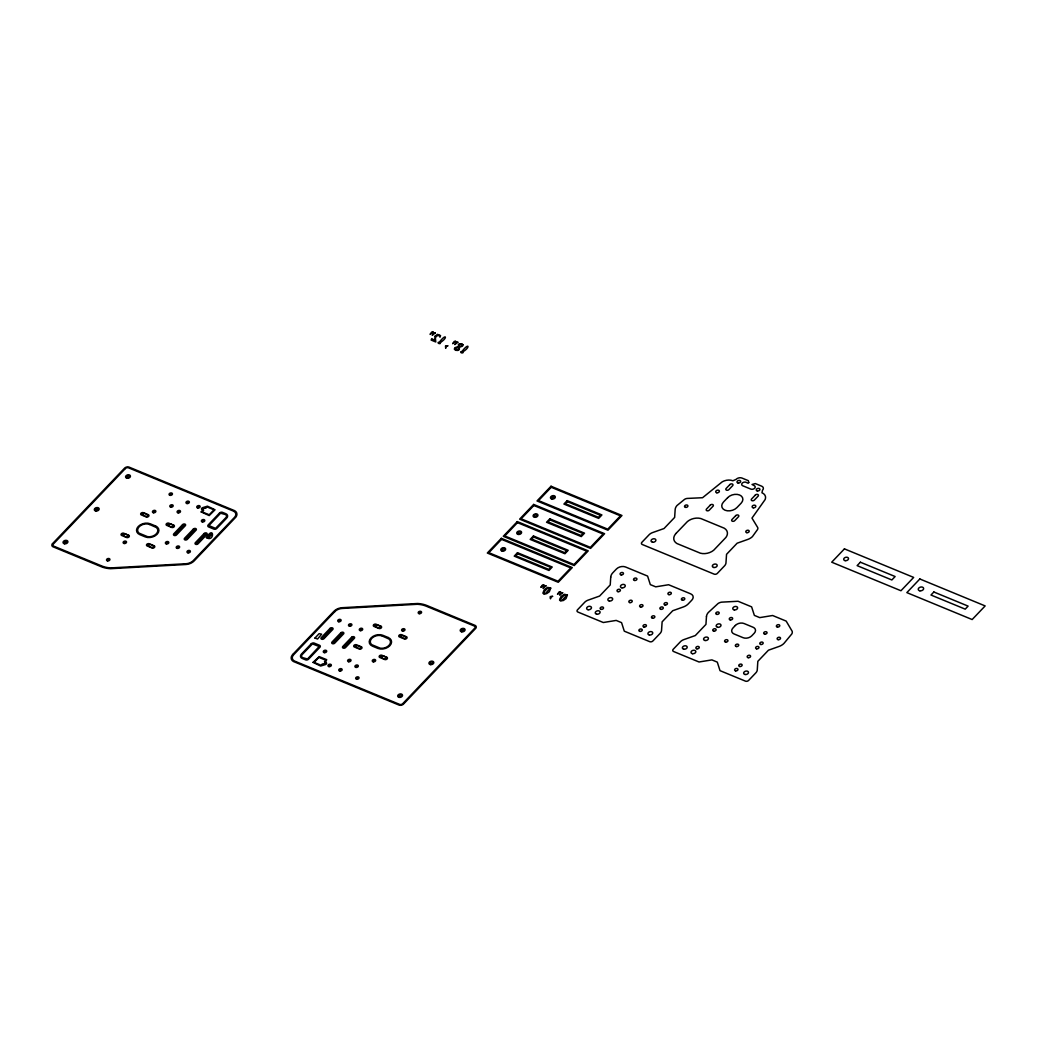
<?xml version="1.0" encoding="UTF-8"?>
<svg xmlns="http://www.w3.org/2000/svg" width="1037" height="1037" viewBox="0 0 1037 1037"><rect width="100%" height="100%" fill="white"/><g stroke="black" fill="none" stroke-linecap="round" stroke-linejoin="round"><path stroke-width="1.5" d="M107.615 559.734L108.82 559.682L107.654 559.617M122.133 534.392C130.714 541.703 129.106 531.877 122.133 534.392M124.22 542.325L125.425 542.17L124.22 542.325M141.745 513.833C150.326 521.144 148.719 511.319 141.745 513.833M147.578 544.892C156.094 552.138 154.643 542.442 147.578 544.892M153.541 511.591L154.746 511.539L153.58 511.474M166.503 542.766L167.722 542.61L166.503 542.766M167.19 524.333C175.771 531.644 174.164 521.805 167.19 524.333M170.146 494.182L171.351 494.027L170.146 494.182M170.872 506.004L172.09 505.849L170.872 506.004M174.579 534.366L175.72 534.496L184.392 524.878L174.579 534.366M177.301 547.225L178.52 547.069L177.301 547.225M178.183 511.682L179.401 511.526L178.183 511.682M185.351 538.799L186.491 538.942L195.163 529.324L185.403 538.696M187.062 502.375L188.28 502.219L187.062 502.375M188.073 551.658L189.291 551.503L188.073 551.658M196.123 543.245L197.263 543.388L205.935 533.757L196.123 543.245M197.834 506.808L199.052 506.652L197.834 506.808M202.487 520.781L203.706 520.626L202.487 520.781M322.053 638.131L323.194 638.273L331.853 628.642L322.092 638.014M324.4 651.456L325.618 651.301L324.4 651.456M329.053 665.43L330.272 665.274L329.053 665.43M332.825 642.577L333.966 642.707L342.625 633.088L332.825 642.577M338.814 620.58L340.032 620.424L338.814 620.58M339.825 669.876L341.043 669.721L339.825 669.876M343.597 647.023L344.738 647.153L353.397 637.535L343.597 647.023M348.704 660.569L349.923 660.4L348.704 660.569M349.586 625.026L350.804 624.974L349.625 624.909M354.797 645.921C362.678 652.571 362.626 644.34 354.835 645.792M356.015 666.234L357.221 666.078L356.015 666.234M356.754 678.068L357.959 677.9L356.754 678.068M360.383 629.472L361.602 629.316L360.383 629.472M373.359 660.66L374.564 660.608L373.398 660.543M374.409 625.363C382.394 632.052 382.07 623.755 374.448 625.246M380.242 656.408C388.966 663.784 386.957 653.828 380.242 656.408M399.854 635.85C407.735 642.512 407.684 634.281 399.893 635.733M402.68 629.913L403.886 629.757L402.68 629.913M419.285 612.517L420.491 612.465L419.324 612.4M748.779 482.594L747.897 483.19L746.07 482.296A2.761 1.893 -14.3 0 0 742.259 483.138A2.761 1.893 -14.3 0 0 742.751 485.77L750.827 489.101A2.761 1.893 -14.3 0 0 754.651 488.246A2.761 1.893 -14.3 0 0 754.145 485.627L752.045 484.486L755.351 483.579L761.728 486.21A4.252 2.904 -14.3 0 1 762.493 490.255L761.962 492.769A9.476 6.468 -14.3 0 1 765.15 499.536L751.981 518.098L757.684 527.496A4.07 2.774 -14.3 0 1 757.36 529.764L752.46 536.57A10.422 7.129 -14.3 0 1 747.69 539.46L737.151 543.194L726.548 554.315L725.991 562.534A7.466 5.107 -14.3 0 1 724.694 565.671L717.332 573.409A2.32 1.594 -14.3 0 1 714.13 574.122L642.318 544.516A2.32 1.594 -14.3 0 1 641.903 542.299L649.279 534.573A7.466 5.107 -14.3 0 1 653.012 532.435L664.03 528.533L674.646 517.411L675.165 509.556A10.422 7.129 -14.3 0 1 676.98 505.537L684.239 499.614A4.07 2.774 -14.3 0 1 687.207 498.434L702.555 497.721L722.232 481.829A9.476 6.468 -14.3 0 1 732.887 480.779L736.101 479.366A4.252 2.904 -14.3 0 1 741.973 478.057L748.351 480.688L748.779 482.594M202.604 508.713L203.602 510.489L202.241 511.928L209.215 514.793L213.972 509.815L207.024 506.924L205.845 508.143L202.604 508.713M325.501 663.369L322.261 664.056L321.094 665.261L314.133 662.397L318.89 657.406L325.851 660.271L324.503 661.71L325.501 663.369M550.738 588.096L549.325 591.738L546.629 593.644L543.738 593.955L542.895 593.112L544.347 589.547L547.627 587.422L550.738 588.096M567.408 594.966L565.995 598.608L563.298 600.527L560.408 600.825L559.565 599.995L561.017 596.418L564.297 594.305L567.408 594.966M435.022 336.312L435.216 340.758L431.768 338.619L431.146 340.071L435.773 341.977L435.41 338.166L436.24 336.079L439.105 335.34L440.012 337.206L440.531 335.573L437.42 334.329L435.022 336.312M610.741 577.078L610.223 584.946L599.606 596.055L588.588 599.969A7.466 5.107 -14.3 0 0 584.855 602.095L577.479 609.834A2.32 1.594 -14.3 0 0 577.894 612.037L603.301 622.511L616.185 620.424L621.565 622.641L624.287 631.17L649.706 641.657A2.32 1.594 -14.3 0 0 652.908 640.944L660.038 633.464A7.466 5.107 -14.3 0 0 661.567 630.068L662.125 621.837L672.728 610.728L683.266 606.982A10.422 7.129 -14.3 0 0 688.309 603.832L691.822 600.151A6.637 4.537 -14.3 0 0 690.642 593.825L668.593 584.738L655.721 586.838L650.329 584.622L647.594 576.079L625.557 566.993A6.637 4.537 -14.3 0 0 616.393 569.041L612.556 573.059A10.422 7.129 -14.3 0 0 610.741 577.078M706.469 616.548L705.938 624.417L695.334 635.538L684.316 639.44A7.466 5.107 -14.3 0 0 680.583 641.579L673.207 649.305A2.32 1.594 -14.3 0 0 673.622 651.521L699.029 661.995L711.9 659.895L717.293 662.125L720.015 670.654L745.434 681.128A2.32 1.594 -14.3 0 0 748.636 680.415L755.766 672.935A7.466 5.107 -14.3 0 0 757.295 669.539L757.84 661.321L768.456 650.199L778.994 646.466A10.422 7.129 -14.3 0 0 784.037 643.316L791.827 633.918A6.274 4.278 -14.3 0 0 792.151 631.235L786.176 621.098L772.617 615.511L759.745 617.611L754.366 615.395L751.618 606.852L738.072 601.266L721.609 602.147A6.274 4.278 -14.3 0 0 718.071 603.508L708.284 612.543A10.422 7.129 -14.3 0 0 706.469 616.548M201.178 511.954L209.202 515.57L215.048 509.776L207.452 506.173L202.993 507.534A1.724 1.18 -14.3 0 0 201.528 509.063L202.422 510.476L201.178 511.954M206.389 537.607C214.529 542.792 214.542 524.515 206.389 537.607M208.891 525.603L215.553 528.364L226.079 517.45A3.5 2.385 -14.3 0 0 225.535 514.585L220.596 513.211L208.891 525.603M314.963 638.066L317.555 639.025L321.639 634.19L319.124 633.646L314.963 638.066M313.057 662.423L320.64 666.026L325.112 664.665A1.724 1.18 -14.3 0 0 326.577 663.123L325.683 661.723L326.707 659.675L319.202 656.615L313.083 662.319M319.227 646.492L307.509 658.975L302.558 657.614A3.5 2.385 -14.3 0 1 302.026 654.749L312.435 643.899L319.227 646.492M543.777 592.192L543.997 593.644L545.643 593.358L550.09 588.238L547.679 588.122L543.777 592.192M560.46 599.062L560.667 600.527L562.313 600.229L566.759 595.108L564.348 594.992L560.46 599.062M462.256 344.647L461.387 345.865L458.963 346.397L458.847 345.23L460.363 343.869L462.256 344.647M462.969 344.802L462.541 346.112L459.391 347.265L459.274 349.65L457.835 350.441L455.554 350.286L454.362 349.132L454.815 347.732L458.51 346.462L458.419 344.206L461.828 343.714L462.969 344.802M447.751 345.839L445.806 346.371L445.716 348.289L445.469 346.034L447.751 345.839M552.565 596.366L550.621 596.897L550.53 598.816L550.284 596.56L552.565 596.366M455.269 348.458L455.71 350L457.097 350.065L458.419 349.262L458.95 347.33L455.269 348.458M433.116 332.047L430.083 334.394L431.768 331.996L433.116 332.047M455.71 341.354L452.676 343.714L454.362 341.303L455.71 341.354M543.855 585.011L540.821 587.37L542.507 584.959L543.855 585.011M560.524 591.881L557.491 594.24L559.176 591.829L560.524 591.881M435.242 332.916L432.222 335.288L433.881 332.864L435.242 332.916M457.823 342.236L454.815 344.595L456.474 342.184L457.823 342.236M545.98 585.879L542.96 588.251L544.619 585.84L545.98 585.879M562.65 592.749L559.63 595.121L561.289 592.71L562.65 592.749M207.517 537.503L208.411 537.97L212.066 534.172L211.12 533.757L207.517 537.503M440.479 342.353C441.231 345.282 435.32 342.534 439.532 341.964C446.597 332.721 447.725 338.14 440.479 342.353M463.072 351.673C463.824 354.602 457.913 351.854 462.113 351.284C469.191 342.041 470.318 347.447 463.072 351.673M52.537 543.647L52.304 543.919A3.422 2.346 -14.3 0 0 52.835 546.719L101.302 566.733A26.094 17.836 -14.3 0 0 110.492 568.691L185.882 564.504A9.385 6.416 -14.3 0 0 194.165 560.913L235.905 517.087A7.777 5.315 -14.3 0 0 234.712 510.71L128.847 467.026A3.422 2.346 -14.3 0 0 124.79 467.933L52.537 543.647M292.732 654.477L292.201 655.112A7.777 5.315 -14.3 0 0 293.393 661.489L399.258 705.173A3.422 2.346 -14.3 0 0 403.315 704.266L475.802 628.279A3.422 2.346 -14.3 0 0 475.27 625.48L426.803 605.465A26.094 17.836 -14.3 0 0 417.613 603.508L342.223 607.695A9.385 6.416 -14.3 0 0 333.94 611.286L292.732 654.477M675.968 533.472L675.243 534.327A11.251 7.687 -14.3 0 0 676.967 543.544L700.364 553.188A11.251 7.687 -14.3 0 0 713.728 550.206L725.952 537.399A11.251 7.687 -14.3 0 0 724.215 528.183L700.818 518.539A11.251 7.687 -14.3 0 0 687.466 521.52L675.968 533.472M125.347 468.568L53.405 543.984A2.32 1.594 -14.3 0 0 53.82 546.188L101.95 566.033A24.914 17.02 -14.3 0 0 110.7 567.913L185.973 563.739A8.309 5.678 -14.3 0 0 193.323 560.55L234.492 517.385A6.689 4.563 -14.3 0 0 233.299 511.034L128.562 467.843A2.32 1.594 -14.3 0 0 125.347 468.568M182.564 524.644L173.84 533.783A1.724 1.18 -14.3 0 0 174.151 535.429A1.724 1.18 -14.3 0 0 176.536 534.898L185.247 525.759A1.724 1.18 -14.3 0 0 184.949 524.113A1.724 1.18 -14.3 0 0 182.564 524.644M193.336 529.09L184.612 538.229A1.724 1.18 -14.3 0 0 184.923 539.875A1.724 1.18 -14.3 0 0 187.308 539.344L196.019 530.205A1.724 1.18 -14.3 0 0 195.721 528.559A1.724 1.18 -14.3 0 0 193.336 529.09M219.533 513.03L208.243 524.878A2.165 1.478 -14.3 0 0 208.618 526.939L213.855 529.09A2.165 1.478 -14.3 0 0 216.837 528.416L226.688 518.098A4.602 3.137 -14.3 0 0 225.859 513.73L222.527 512.356A2.165 1.478 -14.3 0 0 219.533 513.03M204.108 533.536L195.384 542.675A1.724 1.18 -14.3 0 0 195.695 544.308A1.724 1.18 -14.3 0 0 198.08 543.777L206.791 534.638A1.724 1.18 -14.3 0 0 206.493 533.005A1.724 1.18 -14.3 0 0 204.108 533.536M334.782 611.649L293.614 654.801A6.689 4.563 -14.3 0 0 294.806 661.165L399.543 704.356A2.32 1.594 -14.3 0 0 402.758 703.63L474.7 628.215A2.32 1.594 -14.3 0 0 474.285 626.011L426.155 606.165A24.914 17.02 -14.3 0 0 417.405 604.286L342.132 608.46A8.309 5.678 -14.3 0 0 334.782 611.649M311.269 643.77L301.417 654.101A4.602 3.137 -14.3 0 0 302.247 658.469L305.578 659.843A2.165 1.478 -14.3 0 0 308.559 659.169L319.863 647.321A2.165 1.478 -14.3 0 0 319.474 645.26L314.25 643.109A2.165 1.478 -14.3 0 0 311.269 643.77M330.025 628.422L321.301 637.561A1.724 1.18 -14.3 0 0 321.613 639.194A1.724 1.18 -14.3 0 0 323.998 638.662L332.721 629.524A1.724 1.18 -14.3 0 0 332.41 627.891A1.724 1.18 -14.3 0 0 330.025 628.422M340.797 632.855L332.073 641.994A1.724 1.18 -14.3 0 0 332.384 643.64A1.724 1.18 -14.3 0 0 334.77 643.109L343.493 633.97A1.724 1.18 -14.3 0 0 343.182 632.324A1.724 1.18 -14.3 0 0 340.797 632.855M351.569 637.301L342.845 646.44A1.724 1.18 -14.3 0 0 343.156 648.086A1.724 1.18 -14.3 0 0 345.541 647.555L354.265 638.416A1.724 1.18 -14.3 0 0 353.954 636.77A1.724 1.18 -14.3 0 0 351.569 637.301M501.338 538.32L487.312 553.032L558.256 582.288L572.294 567.576L501.338 538.32M517.294 521.598L503.269 536.298L574.213 565.554L588.251 550.854L517.294 521.598M533.653 504.436L519.628 519.148L590.572 548.404L604.61 533.705L533.653 504.436M551.023 486.236L536.997 500.949L607.941 530.205L621.98 515.493L551.023 486.236M501.545 539.357L488.829 552.695L558.062 581.238L570.778 567.913L501.545 539.357M517.489 522.635L504.786 535.96L574.018 564.517L586.735 551.191L517.489 522.635M533.861 505.486L521.144 518.811L590.377 547.367L603.093 534.042L533.861 505.486M551.23 487.273L538.514 500.612L607.747 529.155L620.463 515.83L551.23 487.273M517.489 552.708L514.222 556.13L548.975 570.467L552.241 567.032L517.489 552.708M533.446 535.973L530.179 539.409L564.932 553.732L568.198 550.31L533.446 535.973M549.804 518.824L546.538 522.259L581.29 536.583L584.557 533.161L549.804 518.824M567.174 500.625L563.908 504.047L598.66 518.383L601.927 514.948L567.174 500.625M517.696 553.745L515.739 555.793L548.78 569.417L550.725 567.369L517.696 553.745M533.64 537.023L531.696 539.071L564.724 552.695L566.682 550.647L533.64 537.023M549.999 519.874L548.054 521.922L581.083 535.546L583.04 533.498L549.999 519.874M567.369 501.662L565.424 503.71L598.453 517.333L600.41 515.285L567.369 501.662M710.28 505.11L706.547 509.024A1.75 1.206 -14.3 0 0 706.858 510.697A1.75 1.206 -14.3 0 0 709.282 510.152L713.028 506.237A1.75 1.206 -14.3 0 0 712.704 504.578A1.75 1.206 -14.3 0 0 710.28 505.11M729.892 484.551L726.159 488.466A1.75 1.206 -14.3 0 0 726.47 490.138A1.75 1.206 -14.3 0 0 728.894 489.594L732.628 485.679A1.75 1.206 -14.3 0 0 732.316 484.02A1.75 1.206 -14.3 0 0 729.892 484.551M727.65 497.656L723.502 501.999A8.646 5.911 -14.3 0 0 725.044 510.217A8.646 5.911 -14.3 0 0 736.957 507.56L741.118 503.204A8.646 5.911 -14.3 0 0 739.575 494.986A8.646 5.911 -14.3 0 0 727.65 497.656M735.739 515.609L731.992 519.524A1.75 1.206 -14.3 0 0 732.316 521.196A1.75 1.206 -14.3 0 0 734.727 520.652L738.474 516.737A1.75 1.206 -14.3 0 0 738.15 515.065A1.75 1.206 -14.3 0 0 735.739 515.609M755.338 495.051L751.605 498.966A1.75 1.206 -14.3 0 0 751.916 500.638A1.75 1.206 -14.3 0 0 754.34 500.093L758.086 496.179A1.75 1.206 -14.3 0 0 757.762 494.506A1.75 1.206 -14.3 0 0 755.338 495.051M735.389 625.441L732.939 628.007A6.261 4.278 -14.3 0 0 734.066 633.957L743.166 637.716A6.261 4.278 -14.3 0 0 751.799 635.785L754.249 633.218A6.261 4.278 -14.3 0 0 753.121 627.268L744.022 623.509A6.261 4.278 -14.3 0 0 735.389 625.441M844.429 548.871L831.713 562.197L900.946 590.74L913.662 577.415L844.429 548.871M860.386 562.21L857.119 565.632L891.859 579.968L895.125 576.533L860.386 562.21M919.845 578.983L906.844 592.62L972.149 619.543L985.15 605.919L919.845 578.983M933.87 591.997L930.98 595.031L965.214 609.147L968.104 606.114L933.87 591.997M149.6 524.502L147.876 524.022A7.531 5.146 -14.3 0 0 139.152 526.809A7.531 5.146 -14.3 0 0 139.127 533.187L147.552 536.66A7.531 5.146 -14.3 0 0 156.276 533.874A7.531 5.146 -14.3 0 0 156.302 527.496L149.6 524.502M382.277 636.018L380.553 635.538A7.531 5.146 -14.3 0 0 371.829 638.325A7.531 5.146 -14.3 0 0 371.803 644.703L380.229 648.177A7.531 5.146 -14.3 0 0 388.953 645.39A7.531 5.146 -14.3 0 0 388.966 639.012L382.277 636.018M148.278 514.702L143.43 512.706A1.75 1.206 -14.3 0 0 141.006 513.25A1.75 1.206 -14.3 0 0 141.33 514.922L146.178 516.919A1.75 1.206 -14.3 0 0 148.602 516.374A1.75 1.206 -14.3 0 0 148.278 514.702M173.723 525.202L168.875 523.205A1.75 1.206 -14.3 0 0 166.464 523.737A1.75 1.206 -14.3 0 0 166.776 525.409L171.624 527.405A1.75 1.206 -14.3 0 0 174.047 526.874A1.75 1.206 -14.3 0 0 173.723 525.202M155.602 526.005L150.209 523.789A8.646 5.911 -14.3 0 0 138.284 526.446A8.646 5.911 -14.3 0 0 139.826 534.664L145.219 536.894A8.646 5.911 -14.3 0 0 157.144 534.224A8.646 5.911 -14.3 0 0 155.602 526.005M380.942 626.231L376.094 624.235A1.75 1.206 -14.3 0 0 373.67 624.767A1.75 1.206 -14.3 0 0 373.981 626.439L378.829 628.435A1.75 1.206 -14.3 0 0 381.253 627.903A1.75 1.206 -14.3 0 0 380.942 626.231M406.387 636.718L401.539 634.722A1.75 1.206 -14.3 0 0 399.115 635.266A1.75 1.206 -14.3 0 0 399.426 636.938L404.274 638.935A1.75 1.206 -14.3 0 0 406.698 638.39A1.75 1.206 -14.3 0 0 406.387 636.718M388.266 637.535L382.886 635.305A8.646 5.911 -14.3 0 0 370.961 637.975A8.646 5.911 -14.3 0 0 372.503 646.181L377.896 648.41A8.646 5.911 -14.3 0 0 389.821 645.74A8.646 5.911 -14.3 0 0 388.266 637.535M128.666 535.261L123.818 533.264A1.75 1.206 -14.3 0 0 121.407 533.809A1.75 1.206 -14.3 0 0 121.718 535.481L126.566 537.477A1.75 1.206 -14.3 0 0 128.99 536.933A1.75 1.206 -14.3 0 0 128.666 535.261M154.124 545.76L149.276 543.764A1.75 1.206 -14.3 0 0 146.852 544.295A1.75 1.206 -14.3 0 0 147.163 545.968L152.011 547.964A1.75 1.206 -14.3 0 0 154.435 547.432A1.75 1.206 -14.3 0 0 154.124 545.76M361.33 646.79L356.482 644.794A1.75 1.206 -14.3 0 0 354.058 645.325A1.75 1.206 -14.3 0 0 354.369 646.997L359.217 648.993A1.75 1.206 -14.3 0 0 361.641 648.462A1.75 1.206 -14.3 0 0 361.33 646.79M386.775 657.277L381.927 655.28A1.75 1.206 -14.3 0 0 379.503 655.825A1.75 1.206 -14.3 0 0 379.827 657.497L384.662 659.493A1.75 1.206 -14.3 0 0 387.086 658.949A1.75 1.206 -14.3 0 0 386.775 657.277M734.248 609.899A2.463 1.685 -14.3 0 0 737.592 607.656A2.463 1.685 -14.3 0 0 733.716 607.021A2.463 1.685 -14.3 0 0 734.248 609.899M713.78 631.144A1.724 1.18 -14.3 0 0 716.113 629.576A1.724 1.18 -14.3 0 0 713.391 629.135A1.724 1.18 -14.3 0 0 713.78 631.144M739.783 666.506A1.724 1.18 -14.3 0 0 742.129 664.937A1.724 1.18 -14.3 0 0 739.407 664.497A1.724 1.18 -14.3 0 0 739.783 666.506M745.136 674.491A2.463 1.685 -14.3 0 0 748.468 672.248A2.463 1.685 -14.3 0 0 744.592 671.613A2.463 1.685 -14.3 0 0 745.136 674.491M683.85 649.214A2.463 1.685 -14.3 0 0 687.181 646.971A2.463 1.685 -14.3 0 0 683.305 646.349A2.463 1.685 -14.3 0 0 683.85 649.214M735.635 670.861A1.724 1.18 -14.3 0 0 737.981 669.293A1.724 1.18 -14.3 0 0 735.259 668.852A1.724 1.18 -14.3 0 0 735.635 670.861M692.47 653.686A2.463 1.685 -14.3 0 0 695.814 651.443A2.463 1.685 -14.3 0 0 691.938 650.821A2.463 1.685 -14.3 0 0 692.47 653.686M696.903 648.825A1.724 1.18 -14.3 0 0 699.249 647.257A1.724 1.18 -14.3 0 0 696.527 646.816A1.724 1.18 -14.3 0 0 696.903 648.825M778.165 639.66A1.724 1.18 -14.3 0 0 780.511 638.092A1.724 1.18 -14.3 0 0 777.789 637.651A1.724 1.18 -14.3 0 0 778.165 639.66M730.307 619.932A1.724 1.18 -14.3 0 0 732.653 618.363A1.724 1.18 -14.3 0 0 729.931 617.922A1.724 1.18 -14.3 0 0 730.307 619.932M748.221 657.678A1.724 1.18 -14.3 0 0 750.568 656.097A1.724 1.18 -14.3 0 0 747.846 655.656A1.724 1.18 -14.3 0 0 748.221 657.678M756.647 648.825A1.724 1.18 -14.3 0 0 758.993 647.257A1.724 1.18 -14.3 0 0 756.271 646.816A1.724 1.18 -14.3 0 0 756.647 648.825M716.839 614.384A1.724 1.18 -14.3 0 0 719.185 612.802A1.724 1.18 -14.3 0 0 716.463 612.361A1.724 1.18 -14.3 0 0 716.839 614.384M705.056 640.503A2.463 1.685 -14.3 0 0 708.401 638.261A2.463 1.685 -14.3 0 0 704.525 637.625A2.463 1.685 -14.3 0 0 705.056 640.503M736.374 646.531A1.724 1.18 -14.3 0 0 738.72 644.962A1.724 1.18 -14.3 0 0 735.998 644.521A1.724 1.18 -14.3 0 0 736.374 646.531M760.808 644.483A1.724 1.18 -14.3 0 0 763.154 642.901A1.724 1.18 -14.3 0 0 760.432 642.46A1.724 1.18 -14.3 0 0 760.808 644.483M717.643 627.307A2.463 1.685 -14.3 0 0 720.987 625.065A2.463 1.685 -14.3 0 0 717.111 624.43A2.463 1.685 -14.3 0 0 717.643 627.307M725.602 642.084A1.724 1.18 -14.3 0 0 727.948 640.516A1.724 1.18 -14.3 0 0 725.226 640.075A1.724 1.18 -14.3 0 0 725.602 642.084M777.413 627.074A1.724 1.18 -14.3 0 0 779.759 625.505A1.724 1.18 -14.3 0 0 777.037 625.065A1.724 1.18 -14.3 0 0 777.413 627.074M764.697 634.113A1.724 1.18 -14.3 0 0 767.043 632.544A1.724 1.18 -14.3 0 0 764.321 632.103A1.724 1.18 -14.3 0 0 764.697 634.113M652.532 542.208A2.463 1.685 -14.3 0 0 655.877 539.966A2.463 1.685 -14.3 0 0 652.001 539.331A2.463 1.685 -14.3 0 0 652.532 542.208M753.264 507.793A1.88 1.283 -14.3 0 0 755.804 506.082A1.88 1.283 -14.3 0 0 752.849 505.602A1.88 1.283 -14.3 0 0 753.264 507.793M685.561 507.378A1.724 1.18 -14.3 0 0 687.894 505.81A1.724 1.18 -14.3 0 0 685.185 505.369A1.724 1.18 -14.3 0 0 685.561 507.378M713.819 567.485A2.463 1.685 -14.3 0 0 717.163 565.243A2.463 1.685 -14.3 0 0 713.287 564.608A2.463 1.685 -14.3 0 0 713.819 567.485M746.834 532.655A1.724 1.18 -14.3 0 0 749.181 531.074A1.724 1.18 -14.3 0 0 746.459 530.633A1.724 1.18 -14.3 0 0 746.834 532.655M716.839 492.769A1.88 1.283 -14.3 0 0 719.38 491.071A1.88 1.283 -14.3 0 0 716.424 490.592A1.88 1.283 -14.3 0 0 716.839 492.769M757.36 490.955A1.88 1.283 -14.3 0 0 759.901 489.257A1.88 1.283 -14.3 0 0 756.945 488.777A1.88 1.283 -14.3 0 0 757.36 490.955M738.124 483.022A1.88 1.283 -14.3 0 0 740.664 481.324A1.88 1.283 -14.3 0 0 737.709 480.844A1.88 1.283 -14.3 0 0 738.124 483.022M170.094 495.349A1.724 1.18 -14.3 0 0 172.44 493.781A1.724 1.18 -14.3 0 0 169.718 493.34A1.724 1.18 -14.3 0 0 170.094 495.349M95.806 511.008A2.463 1.685 -14.3 0 0 99.15 508.765A2.463 1.685 -14.3 0 0 95.261 508.143A2.463 1.685 -14.3 0 0 95.806 511.008M153.489 512.758A1.724 1.18 -14.3 0 0 155.835 511.189A1.724 1.18 -14.3 0 0 153.113 510.748A1.724 1.18 -14.3 0 0 153.489 512.758M124.168 543.492A1.724 1.18 -14.3 0 0 126.514 541.923A1.724 1.18 -14.3 0 0 123.792 541.483A1.724 1.18 -14.3 0 0 124.168 543.492M64.54 543.79A2.463 1.685 -14.3 0 0 67.885 541.547A2.463 1.685 -14.3 0 0 63.996 540.912A2.463 1.685 -14.3 0 0 64.54 543.79M107.563 560.9A1.724 1.18 -14.3 0 0 109.909 559.332A1.724 1.18 -14.3 0 0 107.187 558.891A1.724 1.18 -14.3 0 0 107.563 560.9M127.071 478.238A2.463 1.685 -14.3 0 0 130.416 475.996A2.463 1.685 -14.3 0 0 126.527 475.361A2.463 1.685 -14.3 0 0 127.071 478.238M178.131 512.848A1.724 1.18 -14.3 0 0 180.477 511.28A1.724 1.18 -14.3 0 0 177.755 510.839A1.724 1.18 -14.3 0 0 178.131 512.848M166.451 543.945A1.724 1.18 -14.3 0 0 168.798 542.364A1.724 1.18 -14.3 0 0 166.076 541.923A1.724 1.18 -14.3 0 0 166.451 543.945M202.448 521.961A1.724 1.18 -14.3 0 0 204.782 520.38A1.724 1.18 -14.3 0 0 202.059 519.939A1.724 1.18 -14.3 0 0 202.448 521.961M187.01 503.541A1.724 1.18 -14.3 0 0 189.356 501.973A1.724 1.18 -14.3 0 0 186.634 501.532A1.724 1.18 -14.3 0 0 187.01 503.541M197.782 507.987A1.724 1.18 -14.3 0 0 200.128 506.419A1.724 1.18 -14.3 0 0 197.406 505.978A1.724 1.18 -14.3 0 0 197.782 507.987M170.833 507.171A1.724 1.18 -14.3 0 0 173.166 505.602A1.724 1.18 -14.3 0 0 170.457 505.162A1.724 1.18 -14.3 0 0 170.833 507.171M188.034 552.838A1.724 1.18 -14.3 0 0 190.367 551.269A1.724 1.18 -14.3 0 0 187.645 550.828A1.724 1.18 -14.3 0 0 188.034 552.838M177.262 548.392A1.724 1.18 -14.3 0 0 179.595 546.823A1.724 1.18 -14.3 0 0 176.873 546.382A1.724 1.18 -14.3 0 0 177.262 548.392M64.955 543.025A1.361 0.933 -14.3 0 0 66.796 541.781A1.361 0.933 -14.3 0 0 64.657 541.444A1.361 0.933 -14.3 0 0 64.955 543.025M96.221 510.243A1.361 0.933 -14.3 0 0 98.061 509.011A1.361 0.933 -14.3 0 0 95.922 508.661A1.361 0.933 -14.3 0 0 96.221 510.243M127.486 477.474A1.361 0.933 -14.3 0 0 129.327 476.229A1.361 0.933 -14.3 0 0 127.188 475.892A1.361 0.933 -14.3 0 0 127.486 477.474M430.433 664.6A2.463 1.685 -14.3 0 0 433.777 662.358A2.463 1.685 -14.3 0 0 429.888 661.723A2.463 1.685 -14.3 0 0 430.433 664.6M373.307 661.826A1.724 1.18 -14.3 0 0 375.64 660.258A1.724 1.18 -14.3 0 0 372.931 659.817A1.724 1.18 -14.3 0 0 373.307 661.826M402.628 631.092A1.724 1.18 -14.3 0 0 404.961 629.524A1.724 1.18 -14.3 0 0 402.252 629.083A1.724 1.18 -14.3 0 0 402.628 631.092M461.698 631.818A2.463 1.685 -14.3 0 0 465.043 629.576A2.463 1.685 -14.3 0 0 461.154 628.953A2.463 1.685 -14.3 0 0 461.698 631.818M419.233 613.684A1.724 1.18 -14.3 0 0 421.566 612.115A1.724 1.18 -14.3 0 0 418.857 611.674A1.724 1.18 -14.3 0 0 419.233 613.684M356.702 679.235A1.724 1.18 -14.3 0 0 359.035 677.667A1.724 1.18 -14.3 0 0 356.326 677.226A1.724 1.18 -14.3 0 0 356.702 679.235M399.167 697.37A2.463 1.685 -14.3 0 0 402.512 695.127A2.463 1.685 -14.3 0 0 398.623 694.505A2.463 1.685 -14.3 0 0 399.167 697.37M348.665 661.736A1.724 1.18 -14.3 0 0 350.999 660.167A1.724 1.18 -14.3 0 0 348.276 659.726A1.724 1.18 -14.3 0 0 348.665 661.736M360.345 630.652A1.724 1.18 -14.3 0 0 362.678 629.07A1.724 1.18 -14.3 0 0 359.956 628.629A1.724 1.18 -14.3 0 0 360.345 630.652M324.348 652.636A1.724 1.18 -14.3 0 0 326.694 651.055A1.724 1.18 -14.3 0 0 323.972 650.614A1.724 1.18 -14.3 0 0 324.348 652.636M339.786 671.043A1.724 1.18 -14.3 0 0 342.119 669.474A1.724 1.18 -14.3 0 0 339.397 669.034A1.724 1.18 -14.3 0 0 339.786 671.043M329.014 666.597A1.724 1.18 -14.3 0 0 331.347 665.028A1.724 1.18 -14.3 0 0 328.625 664.587A1.724 1.18 -14.3 0 0 329.014 666.597M355.963 667.413A1.724 1.18 -14.3 0 0 358.309 665.845A1.724 1.18 -14.3 0 0 355.587 665.404A1.724 1.18 -14.3 0 0 355.963 667.413M338.762 621.746A1.724 1.18 -14.3 0 0 341.108 620.178A1.724 1.18 -14.3 0 0 338.386 619.737A1.724 1.18 -14.3 0 0 338.762 621.746M349.534 626.192A1.724 1.18 -14.3 0 0 351.88 624.624A1.724 1.18 -14.3 0 0 349.158 624.183A1.724 1.18 -14.3 0 0 349.534 626.192M430.848 663.836A1.361 0.933 -14.3 0 0 432.688 662.591A1.361 0.933 -14.3 0 0 430.549 662.254A1.361 0.933 -14.3 0 0 430.848 663.836M462.113 631.053A1.361 0.933 -14.3 0 0 463.954 629.822A1.361 0.933 -14.3 0 0 461.815 629.472A1.361 0.933 -14.3 0 0 462.113 631.053M399.582 696.605A1.361 0.933 -14.3 0 0 401.423 695.373A1.361 0.933 -14.3 0 0 399.284 695.023A1.361 0.933 -14.3 0 0 399.582 696.605M618.052 591.673A1.724 1.18 -14.3 0 0 620.385 590.092A1.724 1.18 -14.3 0 0 617.676 589.651A1.724 1.18 -14.3 0 0 618.052 591.673M640.659 607.06A1.724 1.18 -14.3 0 0 642.992 605.478A1.724 1.18 -14.3 0 0 640.27 605.038A1.724 1.18 -14.3 0 0 640.659 607.06M621.124 574.9A1.724 1.18 -14.3 0 0 623.457 573.331A1.724 1.18 -14.3 0 0 620.735 572.891A1.724 1.18 -14.3 0 0 621.124 574.9M665.08 604.999A1.724 1.18 -14.3 0 0 667.426 603.43A1.724 1.18 -14.3 0 0 664.704 602.99A1.724 1.18 -14.3 0 0 665.08 604.999M660.932 609.354A1.724 1.18 -14.3 0 0 663.265 607.786A1.724 1.18 -14.3 0 0 660.543 607.332A1.724 1.18 -14.3 0 0 660.932 609.354M629.887 602.614A1.724 1.18 -14.3 0 0 632.22 601.045A1.724 1.18 -14.3 0 0 629.498 600.604A1.724 1.18 -14.3 0 0 629.887 602.614M601.175 609.354A1.724 1.18 -14.3 0 0 603.521 607.786A1.724 1.18 -14.3 0 0 600.799 607.345A1.724 1.18 -14.3 0 0 601.175 609.354M644.055 627.035A1.724 1.18 -14.3 0 0 646.401 625.467A1.724 1.18 -14.3 0 0 643.679 625.026A1.724 1.18 -14.3 0 0 644.055 627.035M639.92 631.39A1.724 1.18 -14.3 0 0 642.253 629.822A1.724 1.18 -14.3 0 0 639.531 629.381A1.724 1.18 -14.3 0 0 639.92 631.39M596.755 614.215A2.463 1.685 -14.3 0 0 600.086 611.973A2.463 1.685 -14.3 0 0 596.21 611.337A2.463 1.685 -14.3 0 0 596.755 614.215M609.328 601.019A2.463 1.685 -14.3 0 0 612.673 598.777A2.463 1.685 -14.3 0 0 608.797 598.155A2.463 1.685 -14.3 0 0 609.328 601.019M652.493 618.195A1.724 1.18 -14.3 0 0 654.84 616.626A1.724 1.18 -14.3 0 0 652.117 616.185A1.724 1.18 -14.3 0 0 652.493 618.195M621.915 587.823A2.463 1.685 -14.3 0 0 625.259 585.581A2.463 1.685 -14.3 0 0 621.383 584.959A2.463 1.685 -14.3 0 0 621.915 587.823M649.408 635.007A2.463 1.685 -14.3 0 0 652.74 632.764A2.463 1.685 -14.3 0 0 648.864 632.142A2.463 1.685 -14.3 0 0 649.408 635.007M682.437 600.19A1.724 1.18 -14.3 0 0 684.783 598.621A1.724 1.18 -14.3 0 0 682.061 598.18A1.724 1.18 -14.3 0 0 682.437 600.19M588.122 609.743A2.463 1.685 -14.3 0 0 591.453 607.501A2.463 1.685 -14.3 0 0 587.577 606.865A2.463 1.685 -14.3 0 0 588.122 609.743M634.579 580.461A1.724 1.18 -14.3 0 0 636.925 578.879A1.724 1.18 -14.3 0 0 634.203 578.439A1.724 1.18 -14.3 0 0 634.579 580.461M668.969 594.642A1.724 1.18 -14.3 0 0 671.315 593.06A1.724 1.18 -14.3 0 0 668.593 592.62A1.724 1.18 -14.3 0 0 668.969 594.642M845.168 560.654A2.463 1.685 -14.3 0 0 848.499 558.412A2.463 1.685 -14.3 0 0 844.624 557.789A2.463 1.685 -14.3 0 0 845.168 560.654M502.271 551.153A2.463 1.685 -14.3 0 0 505.615 548.91A2.463 1.685 -14.3 0 0 501.739 548.275A2.463 1.685 -14.3 0 0 502.271 551.153M502.699 550.388A1.361 0.933 -14.3 0 0 504.539 549.156A1.361 0.933 -14.3 0 0 502.401 548.806A1.361 0.933 -14.3 0 0 502.699 550.388M518.656 533.666A1.361 0.933 -14.3 0 0 520.496 532.422A1.361 0.933 -14.3 0 0 518.357 532.072A1.361 0.933 -14.3 0 0 518.656 533.666M518.228 534.431A2.463 1.685 -14.3 0 0 521.572 532.188A2.463 1.685 -14.3 0 0 517.696 531.553A2.463 1.685 -14.3 0 0 518.228 534.431M535.014 516.517A1.361 0.933 -14.3 0 0 536.855 515.272A1.361 0.933 -14.3 0 0 534.716 514.922A1.361 0.933 -14.3 0 0 535.014 516.517M534.586 517.282A2.463 1.685 -14.3 0 0 537.931 515.039A2.463 1.685 -14.3 0 0 534.055 514.404A2.463 1.685 -14.3 0 0 534.586 517.282M552.384 498.304A1.361 0.933 -14.3 0 0 554.225 497.073A1.361 0.933 -14.3 0 0 552.086 496.723A1.361 0.933 -14.3 0 0 552.384 498.304M551.956 499.069A2.463 1.685 -14.3 0 0 555.301 496.827A2.463 1.685 -14.3 0 0 551.425 496.192A2.463 1.685 -14.3 0 0 551.956 499.069M919.897 590.818A2.748 1.88 -14.3 0 0 923.617 588.329A2.748 1.88 -14.3 0 0 919.288 587.616A2.748 1.88 -14.3 0 0 919.897 590.818"/></g></svg>
